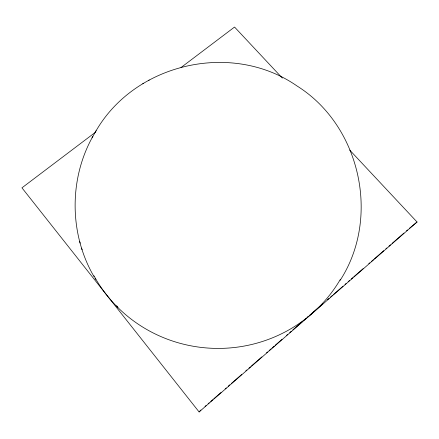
<?xml version="1.0" encoding="UTF-8"?>
<svg xmlns="http://www.w3.org/2000/svg" width="439" height="439" viewBox="0 0 439 439"><rect width="100%" height="100%" fill="white"/><g stroke="black" fill="none" stroke-linecap="round" stroke-linejoin="round"><path stroke-width="0.66" d="M92.854 136.403C68.802 179.123 69.274 234.272 94.017 276.603M95.334 132.09C134.23 63.112 232.006 40.734 297.044 85.989C360.424 125.702 380.8 217.596 340.121 280.378M92.031 137.846L96.13 130.685M95.735 132.035L21.95 187.837L199.103 411.952L200.892 410.026M205.024 406.426L206.056 405.526M208.124 403.726L209.156 402.826M210.704 401.476L212.772 399.677M213.804 398.777L221.036 392.471M225.174 388.872L226.206 387.972M228.269 386.166L229.822 384.816M231.369 383.466L241.702 374.462M245.835 370.862L246.872 369.962M248.935 368.162L250.488 366.812M251.52 365.912L261.853 356.907M266.5 352.857L267.538 351.957M269.085 350.602L271.154 348.802M272.185 347.902L274.249 346.102M275.286 345.202L282.003 339.352M286.651 335.297L287.682 334.397M289.751 332.597L291.298 331.247M292.851 329.898L302.663 321.343M304.216 319.993L305.764 318.643M307.316 317.293L308.348 316.393M309.38 315.493L322.813 303.788M327.461 299.733L329.014 298.383M330.562 297.033L332.63 295.233M333.662 294.333L342.963 286.228M345.027 284.428L346.064 283.528M348.127 281.728L349.68 280.378M351.227 279.023L352.78 277.673M353.812 276.773L363.113 268.673M368.793 263.718L369.825 262.818M371.378 261.468L373.441 259.668M374.478 258.769L383.774 250.664M385.843 248.864L386.874 247.964M388.943 246.164L390.49 244.814M392.043 243.458L403.924 233.109M406.509 230.854L407.54 229.954M199.103 411.952L417.05 222.008L349.724 150.089M409.609 228.154L417.05 222.008M180.989 67.557L234.552 27.048L282.326 78.087M148.404 80.496L149.227 80.019M142.785 83.778L143.679 83.262M94.989 278.353L95.834 279.429M116.642 305.731L117.915 307.338M79.668 241.466L80.167 243.135M81.61 248.112L82.104 249.764M340.428 279.242A140.442 136.227 0.1 0 1 216.131 348.401A140.442 136.227 0.1 0 1 93.957 275.747"/></g></svg>
